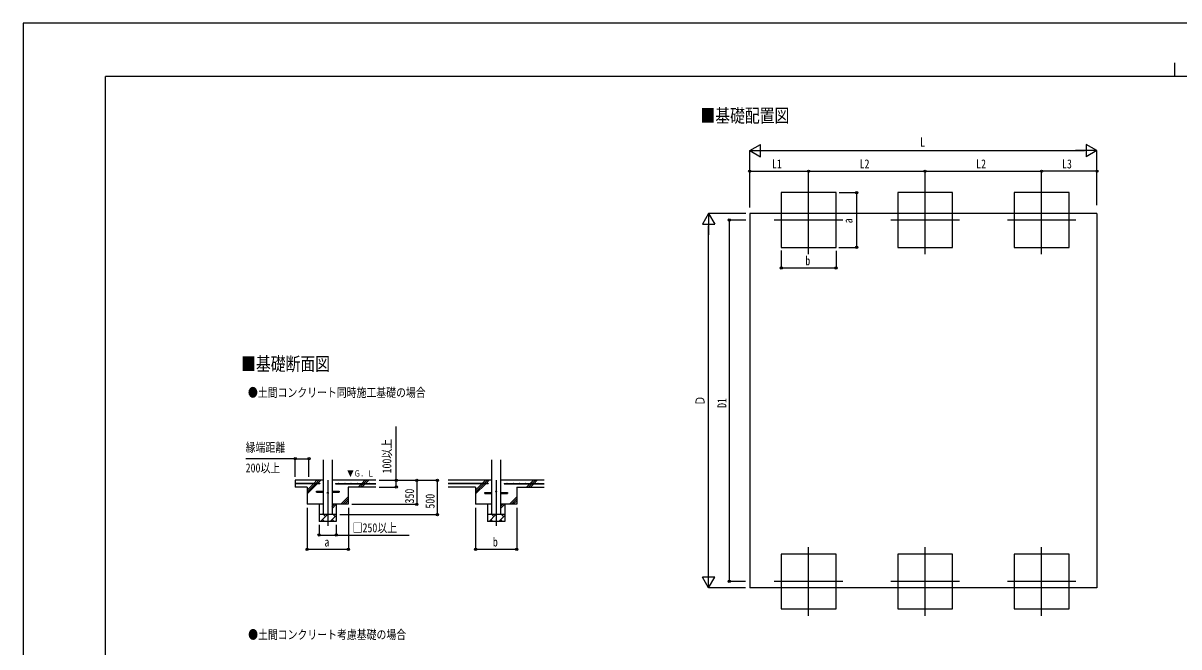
# Model space of a CAD drawing. Units: millimetres, scale not verified. Extents: x -16820 to 16820, y -11880 to 11880.
# Drawn here: x -16820 to 43, y 2779 to 11880 of the extents above; entities that cross this region are included whole.
import ezdxf
from ezdxf.enums import TextEntityAlignment as Align

# ---------------------------------------------------------------- set-up
doc = ezdxf.new("R2010")
doc.units = ezdxf.units.MM
doc.header["$LTSCALE"] = 60
for name, color, linetype in [('0-2_USER1', 3, 'Continuous'), ('0-4_YKK_12', 2, 'Continuous'), ('0-5_YKK_13', 4, 'Continuous'), ('0-6_YKK_A1', 4, 'Continuous'), ('0-7_YKK_D', 6, 'Continuous'), ('0-8_YKK_ZWAK', 7, 'Continuous')]:
    doc.layers.add(name, color=color, linetype=linetype)
doc.styles.add('ＭＳ ゴシック', font='')
doc.styles.get('ＭＳ ゴシック').set_extended_font_data('MS Gothic')

msp = doc.modelspace()

# ---------------------------------------------------------------- linework, layer by layer
at = {"layer": '0-4_YKK_12'}
for p, q in [((-5359.8, 8507.43), (-5359.8, 9507.43)), ((-3659.8, 8507.43), (-3659.8, 9507.43)), ((-1959.8, 8507.43), (-1959.8, 9507.43)), ((-4859.8, 9007.43), (-5859.8, 9007.43)), ((-3159.8, 9007.43), (-4159.8, 9007.43)), ((-1459.8, 9007.43), (-2459.8, 9007.43)), ((-12375.75, 5210.01), (-12375.75, 4544.07)), ((-9918.36, 5210.01), (-9918.36, 4544.07)), ((-5359.8, 3234.43), (-5359.8, 4234.43)), ((-3659.8, 3234.43), (-3659.8, 4234.43)), ((-1959.8, 3234.43), (-1959.8, 4234.43)), ((-4859.8, 3734.43), (-5859.8, 3734.43)), ((-3159.8, 3734.43), (-4159.8, 3734.43)), ((-1459.8, 3734.43), (-2459.8, 3734.43))]:
    msp.add_line(p, q, dxfattribs=at)
at = {"layer": '0-5_YKK_13'}
for p, q in [((-12540.75, 5053.01), (-12438.25, 5053.01)), ((-12540.75, 5037.01), (-12540.75, 5053.01)), ((-12540.75, 5037.01), (-12438.25, 5037.01)), ((-12313.25, 5053.01), (-12210.75, 5053.01)), ((-12313.25, 5037.01), (-12210.75, 5037.01)), ((-12210.75, 5053.01), (-12210.75, 5037.01)), ((-10083.36, 5033.01), (-9980.86, 5033.01)), ((-10083.36, 5017.01), (-10083.36, 5033.01)), ((-10083.36, 5017.01), (-9980.86, 5017.01)), ((-9855.86, 5033.01), (-9753.36, 5033.01)), ((-9855.86, 5017.01), (-9753.36, 5017.01)), ((-9753.36, 5033.01), (-9753.36, 5017.01))]:
    msp.add_line(p, q, dxfattribs=at)
for centre in [(-12375.75, 5025.01), (-9918.36, 5045.01)]:
    msp.add_circle(centre, 8, dxfattribs=at)
at = {"layer": '0-6_YKK_A1'}
for p, q in [((-6218.31, 9100.93), (-6218.31, 3640.93)), ((-1153.78, 9100.93), (-6218.31, 9100.93)), ((-12438.25, 4710.01), (-12438.25, 5510.01)), ((-12313.25, 5510.01), (-12313.25, 4710.01)), ((-9980.86, 4710.01), (-9980.86, 5510.01)), ((-9855.86, 5510.01), (-9855.86, 4710.01)), ((-12438.25, 5210.01), (-12850.75, 5210.01)), ((-12850.75, 5210.01), (-12850.75, 5110.01)), ((-12490.75, 5162.51), (-12850.75, 5162.51)), ((-12490.75, 5157.51), (-12850.75, 5157.51)), ((-12675.75, 5110.01), (-12850.75, 5110.01)), ((-12675.75, 5010.01), (-12528.25, 5157.51)), ((-12675.75, 5066.58), (-12584.82, 5157.51)), ((-12675.75, 5038.3), (-12556.53, 5157.51)), ((-12675.75, 5110.01), (-12675.75, 4860.01)), ((-12579.82, 5162.51), (-12532.32, 5210.01)), ((-12551.53, 5162.51), (-12504.03, 5210.01)), ((-12523.25, 5162.51), (-12475.75, 5210.01)), ((-12490.75, 5162.51), (-12490.75, 5157.51)), ((-11675.75, 5210.01), (-12313.25, 5210.01)), ((-12260.75, 5162.51), (-11675.75, 5162.51)), ((-12260.75, 5162.51), (-12260.75, 5157.51)), ((-12260.75, 5157.51), (-11675.75, 5157.51)), ((-11675.75, 5110.01), (-12075.75, 5110.01)), ((-12075.75, 5110.01), (-12075.75, 4860.01)), ((-11932.32, 5110.01), (-11884.82, 5157.51)), ((-11904.03, 5110.01), (-11856.53, 5157.51)), ((-11879.82, 5162.51), (-11832.32, 5210.01)), ((-11875.75, 5110.01), (-11828.25, 5157.51)), ((-11851.53, 5162.51), (-11804.03, 5210.01)), ((-11823.25, 5162.51), (-11775.75, 5210.01)), ((-9980.86, 5210.01), (-10618.36, 5210.01)), ((-10033.36, 5162.51), (-10618.36, 5162.51)), ((-10033.36, 5157.51), (-10618.36, 5157.51)), ((-10218.36, 5110.01), (-10618.36, 5110.01)), ((-10218.36, 5010.01), (-10070.86, 5157.51)), ((-10218.36, 5066.58), (-10127.43, 5157.51)), ((-10218.36, 5038.3), (-10099.14, 5157.51)), ((-10218.36, 5110.01), (-10218.36, 4860.01)), ((-10122.43, 5162.51), (-10074.93, 5210.01)), ((-10094.14, 5162.51), (-10046.64, 5210.01)), ((-10065.86, 5162.51), (-10018.36, 5210.01)), ((-10033.36, 5162.51), (-10033.36, 5157.51)), ((-9218.36, 5210.01), (-9855.86, 5210.01)), ((-9803.36, 5162.51), (-9218.36, 5162.51)), ((-9803.36, 5162.51), (-9803.36, 5157.51)), ((-9803.36, 5157.51), (-9218.36, 5157.51)), ((-9618.36, 5110.01), (-9618.36, 4860.01)), ((-9618.36, 5110.01), (-9218.36, 5110.01)), ((-9474.93, 5110.01), (-9427.43, 5157.51)), ((-9446.64, 5110.01), (-9399.14, 5157.51)), ((-9422.43, 5162.51), (-9374.93, 5210.01)), ((-9418.36, 5110.01), (-9370.86, 5157.51)), ((-9394.14, 5162.51), (-9346.64, 5210.01)), ((-9365.86, 5162.51), (-9318.36, 5210.01)), ((-12182.32, 4860.01), (-12075.75, 4966.58)), ((-12154.03, 4860.01), (-12075.75, 4938.3)), ((-12125.75, 4860.01), (-12075.75, 4910.01)), ((-9724.93, 4860.01), (-9618.36, 4966.58)), ((-9696.64, 4860.01), (-9618.36, 4938.3)), ((-9668.36, 4860.01), (-9618.36, 4910.01)), ((-12438.25, 4860.01), (-12675.75, 4860.01)), ((-12500.75, 4860.01), (-12500.75, 4610.01)), ((-12458.15, 4710.01), (-12438.25, 4729.92)), ((-12313.25, 4798.35), (-12251.58, 4860.01)), ((-12313.25, 4826.63), (-12279.87, 4860.01)), ((-12075.75, 4860.01), (-12313.25, 4860.01)), ((-12250.75, 4860.01), (-12250.75, 4610.01)), ((-9980.86, 4860.01), (-10218.36, 4860.01)), ((-10043.36, 4860.01), (-10043.36, 4610.01)), ((-10000.76, 4710.01), (-9980.86, 4729.92)), ((-9855.86, 4798.35), (-9794.19, 4860.01)), ((-9855.86, 4826.63), (-9822.48, 4860.01)), ((-9618.36, 4860.01), (-9855.86, 4860.01)), ((-9793.36, 4860.01), (-9793.36, 4610.01)), ((-12250.75, 4710.01), (-12500.75, 4710.01)), ((-12250.75, 4610.01), (-12500.75, 4610.01)), ((-12480.01, 4610.01), (-12380.01, 4710.01)), ((-12451.46, 4638.57), (-12422.91, 4610.01)), ((-12408.57, 4681.46), (-12437.12, 4710.01)), ((-12338.59, 4610.01), (-12250.75, 4697.86)), ((-12310.04, 4638.57), (-12281.48, 4610.01)), ((-12267.14, 4681.46), (-12295.7, 4710.01)), ((-9793.36, 4710.01), (-10043.36, 4710.01)), ((-9793.36, 4610.01), (-10043.36, 4610.01)), ((-10022.62, 4610.01), (-9922.62, 4710.01)), ((-9994.07, 4638.57), (-9965.52, 4610.01)), ((-9951.18, 4681.46), (-9979.73, 4710.01)), ((-9881.2, 4610.01), (-9793.36, 4697.86)), ((-9852.65, 4638.57), (-9824.1, 4610.01)), ((-9809.76, 4681.46), (-9838.31, 4710.01))]:
    msp.add_line(p, q, dxfattribs=at)
for points in [[(-5759.8, 8607.43), (-4959.8, 8607.43), (-4959.8, 9407.43), (-5759.8, 9407.43)], [(-4059.8, 8607.43), (-3259.8, 8607.43), (-3259.8, 9407.43), (-4059.8, 9407.43)], [(-2359.8, 8607.43), (-1559.8, 8607.43), (-1559.8, 9407.43), (-2359.8, 9407.43)], [(-5759.8, 3334.43), (-4959.8, 3334.43), (-4959.8, 4134.43), (-5759.8, 4134.43)], [(-4059.8, 3334.43), (-3259.8, 3334.43), (-3259.8, 4134.43), (-4059.8, 4134.43)], [(-2359.8, 3334.43), (-1559.8, 3334.43), (-1559.8, 4134.43), (-2359.8, 4134.43)]]:
    msp.add_lwpolyline(points, close=True, dxfattribs=at)
msp.add_lwpolyline([(-1153.78, 9100.93), (-1153.78, 3640.93), (-6218.31, 3640.93)], dxfattribs=at)
for centre in [(-12805.75, 5165.01), (-12715.75, 5165.01), (-12625.75, 5165.01), (-12535.75, 5165.01), (-12215.75, 5165.01), (-12125.75, 5165.01), (-12035.75, 5165.01), (-11945.75, 5165.01), (-11855.75, 5165.01), (-11765.75, 5165.01), (-10528.36, 5165.01), (-10438.36, 5165.01), (-10348.36, 5165.01), (-10258.36, 5165.01), (-10168.36, 5165.01), (-10078.36, 5165.01), (-9758.36, 5165.01), (-9668.36, 5165.01), (-9578.36, 5165.01), (-9488.36, 5165.01), (-9398.36, 5165.01), (-9308.36, 5165.01)]:
    msp.add_circle(centre, 2.5, dxfattribs=at)
at = {"layer": '0-7_YKK_D'}
for p, q in [((-6218.28, 10019.93), (-6062.39, 10109.93)), ((-6218.28, 9190.96), (-6218.28, 10020.93)), ((-6218.28, 10019.93), (-6062.39, 9929.93)), ((-6218.28, 10019.93), (-5906.51, 10019.93)), ((-6062.39, 9929.93), (-6062.39, 10109.93)), ((-6038.28, 10019.93), (-1333.28, 10019.93)), ((-1153.28, 10019.93), (-1465.05, 10019.93)), ((-1153.28, 10019.93), (-1309.16, 10109.93)), ((-1309.16, 10109.93), (-1309.16, 9929.93)), ((-1153.28, 10019.93), (-1309.16, 9929.93)), ((-1153.28, 9223.17), (-1153.28, 10020.93)), ((-6218.28, 9190.96), (-6218.28, 9720.93)), ((-6218.28, 9719.93), (-5359.8, 9719.93)), ((-5359.8, 9511.18), (-5359.8, 9720.93)), ((-5359.8, 9511.18), (-5359.8, 9720.93)), ((-5359.8, 9719.93), (-3659.8, 9719.93)), ((-3659.8, 9511.18), (-3659.8, 9720.93)), ((-3659.8, 9511.18), (-3659.8, 9720.93)), ((-3659.8, 9719.93), (-1959.8, 9719.93)), ((-1959.8, 9511.18), (-1959.8, 9720.93)), ((-1959.8, 9512.18), (-1959.8, 9720.93)), ((-1153.28, 9719.93), (-1959.8, 9719.93)), ((-1153.28, 9223.17), (-1153.28, 9720.93)), ((-4916.2, 9407.43), (-4658.8, 9407.43)), ((-4659.8, 9407.43), (-4659.8, 8607.43)), ((-6818.28, 9100.93), (-6908.28, 8945.04)), ((-6908.28, 8945.04), (-6728.28, 8945.04)), ((-6277.95, 9100.93), (-6819.28, 9100.93)), ((-6818.28, 9100.93), (-6728.28, 8945.04)), ((-6818.28, 9100.93), (-6818.28, 8789.16)), ((-6277.95, 9007.43), (-6519.28, 9007.43)), ((-6518.28, 9007.43), (-6518.28, 3734.43)), ((-6818.28, 3820.93), (-6818.28, 8920.93)), ((-4916.9, 8607.43), (-4658.8, 8607.43)), ((-5759.8, 8560.34), (-5759.8, 8306.43)), ((-4959.8, 8558.41), (-4959.8, 8306.43)), ((-5759.8, 8307.43), (-4959.8, 8307.43)), ((-12850.75, 5525.27), (-13568.56, 5525.27)), ((-12850.75, 5260.01), (-12850.75, 5526.27)), ((-12850.75, 5525.27), (-12650.75, 5525.27)), ((-12650.75, 5260.01), (-12650.75, 5526.27)), ((-11625.75, 5210.01), (-11374.75, 5210.01)), ((-11625.75, 5210.01), (-10774.75, 5210.01)), ((-11625.75, 5210.01), (-11074.75, 5210.01)), ((-11625.75, 5110.01), (-11374.75, 5110.01)), ((-11075.75, 5210.01), (-11075.75, 4860.01)), ((-10775.75, 4710.01), (-10775.75, 5210.01)), ((-12675.75, 4810.01), (-12675.75, 4202.05)), ((-12074.75, 4810.01), (-12074.75, 4202.05)), ((-12025.75, 4860.01), (-11074.75, 4860.01)), ((-10218.36, 4810.01), (-10218.36, 4202.05)), ((-9618.36, 4810.01), (-9618.36, 4202.05)), ((-12500.75, 4560.01), (-12500.75, 4409.01)), ((-12250.75, 4560.01), (-12250.75, 4409.01)), ((-12200.75, 4710.01), (-10774.75, 4710.01)), ((-12675.75, 4203.05), (-12074.75, 4203.05)), ((-10218.36, 4203.05), (-9618.36, 4203.05)), ((-6818.28, 3640.93), (-6818.28, 3952.7)), ((-6818.28, 3640.93), (-6908.28, 3796.81)), ((-6728.28, 3796.81), (-6908.28, 3796.81)), ((-6818.28, 3640.93), (-6728.28, 3796.81)), ((-6280.14, 3734.43), (-6519.28, 3734.43)), ((-6280.14, 3640.93), (-6819.28, 3640.93))]:
    msp.add_line(p, q, dxfattribs=at)
for points in [[(-11375.75, 5110.01), (-11375.75, 5210.01), (-11375.75, 5994.81)], [(-12500.75, 4410.01), (-12250.75, 4410.01), (-11185.34, 4410.01)]]:
    msp.add_lwpolyline(points, dxfattribs=at)
for centre in [(-6218.28, 9719.93), (-5359.8, 9719.93), (-5359.8, 9719.93), (-3659.8, 9719.93), (-3659.8, 9719.93), (-1959.8, 9719.93), (-1959.8, 9719.93), (-1153.28, 9719.93), (-4659.8, 9407.43), (-6518.28, 9007.43), (-4659.8, 8607.43), (-5759.8, 8307.43), (-4959.8, 8307.43), (-12850.75, 5525.27), (-12650.75, 5525.27), (-11375.75, 5210.01), (-11375.75, 5110.01), (-11075.75, 5210.01), (-10775.75, 5210.01), (-11075.75, 4860.01), (-10775.75, 4710.01), (-12500.75, 4410.01), (-12250.75, 4410.01), (-12675.75, 4203.05), (-12074.75, 4203.05), (-10218.36, 4203.05), (-9618.36, 4203.05), (-6518.28, 3734.43)]:
    msp.add_circle(centre, 17, dxfattribs=at)
at = {"layer": '0-8_YKK_ZWAK'}
for p, q in [((-19.92, 11300), (-19.92, 11100)), ((15580.08, 11100), (-15619.92, 11100)), ((-15619.92, -10100), (-15619.92, 11100))]:
    msp.add_line(p, q, dxfattribs=at)
msp.add_lwpolyline([(-16820, -11880), (16820, -11880), (16820, 11880), (-16820, 11880)], close=True, dxfattribs=at)

# ---------------------------------------------------------------- texts
at = {"layer": '0-2_USER1', "style": 'ＭＳ ゴシック', "width": 0.8}
for s, height, p in [('■基礎配置図', 197.9, (-6936.86, 10372.3)), ('■基礎断面図', 197.9, (-13638.82, 6750.05)), ('●土間コンクリート同時施工基礎の場合', 132, (-13539.27, 6385.21)), ('●土間コンクリート考慮基礎の場合', 132, (-13536.77, 2853.03))]:
    msp.add_text(s, height=height, dxfattribs=at).set_placement(p, align=Align.BOTTOM_LEFT)
at = {"layer": '0-6_YKK_A1', "style": 'ＭＳ ゴシック', "width": 0.8}
msp.add_text('▼Ｇ．Ｌ', height=87.98, dxfattribs=at).set_placement((-12093.6, 5238.47), align=Align.BOTTOM_LEFT)
at = {"layer": '0-7_YKK_D', "style": 'ＭＳ ゴシック', "width": 0.8}
for s, p in [('L', (-3733.78, 10039.93)), ('L1', (-5894.64, 9720.57)), ('L2', (-4615.4, 9720.57)), ('L2', (-2915.4, 9720.57)), ('L3', (-1662.14, 9720.57)), ('b', (-5407.8, 8308.07)), ('縁端距離', (-13572.83, 5585.27)), ('200以上', (-13572.83, 5285.27)), ('□250以上', (-12012.22, 4411.29)), ('a', (-12423.75, 4204.33)), ('b', (-9966.36, 4204.33))]:
    msp.add_text(s, height=132, dxfattribs=at).set_placement(p, align=Align.BOTTOM_LEFT)
for s, p in [('a', (-4679.8, 8959.43)), ('Ｄ', (-6838.28, 6298.93)), ('D1', (-6518.92, 6265.33)), ('100以上', (-11407.75, 5310.01)), ('350', (-11077.03, 4871.81)), ('500', (-10777.03, 4796.81))]:
    msp.add_text(s, height=132, rotation=90, dxfattribs=at).set_placement(p, align=Align.BOTTOM_LEFT)

doc.saveas('drawing.dxf')
